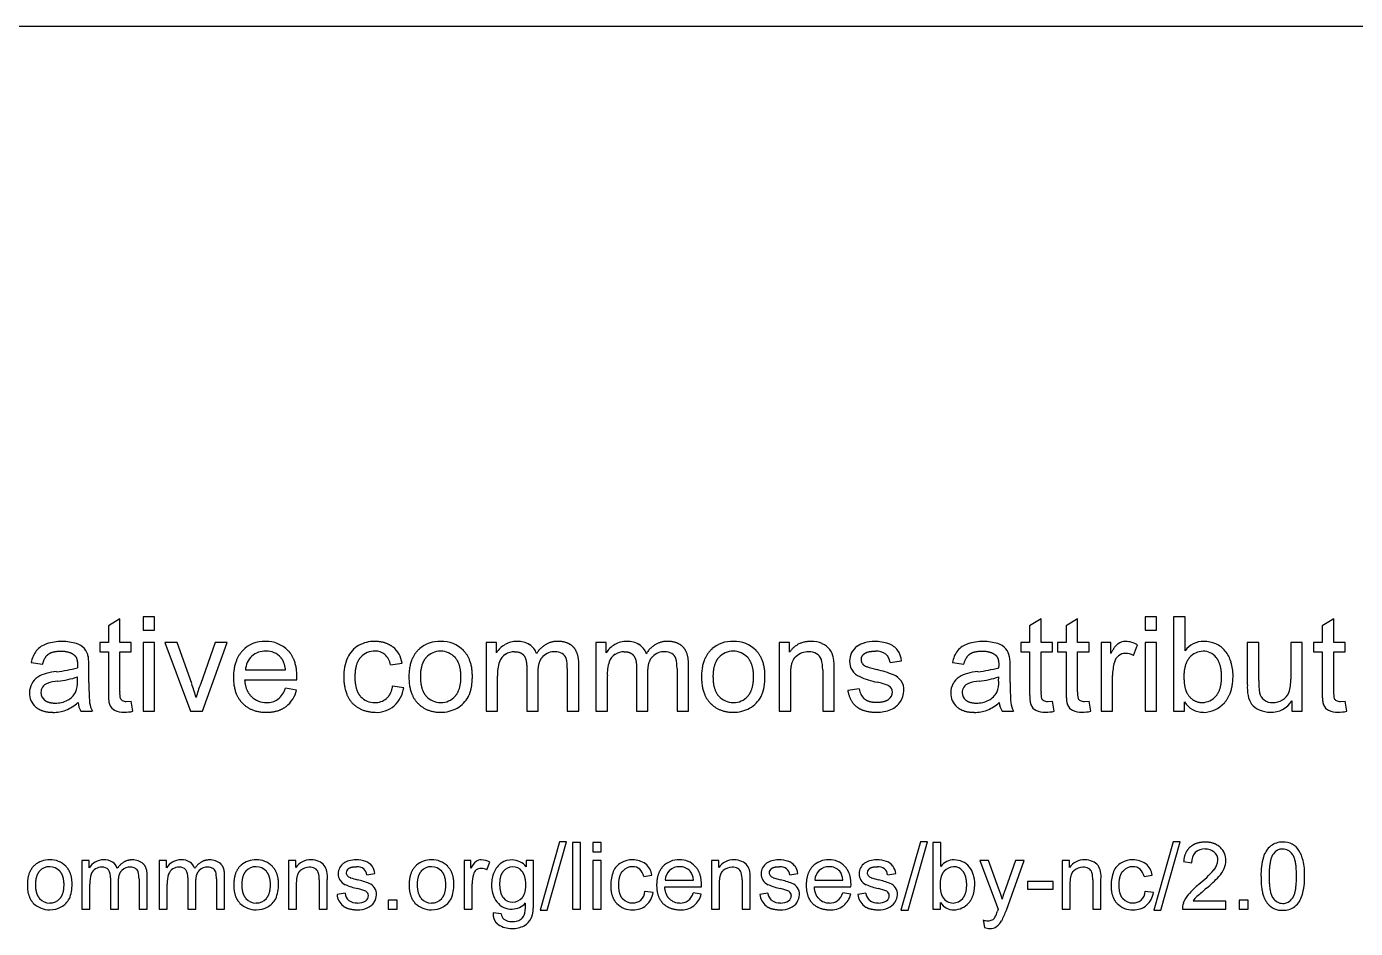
# Model space of a CAD drawing. Extents: x -405 to 419, y -611 to 453.
# Drawn here: x -38.1 to 124.2, y -487.5 to -377.4 of the extents above; entities that cross this region are included whole.
import ezdxf

# ---------------------------------------------------------------- set-up
doc = ezdxf.new("R2010")
doc.units = 0
doc.header["$MEASUREMENT"] = 0
doc.layers.add('DEFAULT', color=7, linetype='Continuous')

msp = doc.modelspace()

# ---------------------------------------------------------------- linework, layer by layer
at = {"layer": 'DEFAULT', "color": 7}
for p, q in [((336.89, -377.38), (-325.34, -377.38)), ((-22.47, -449.48), (-23.86, -449.48)), ((-23.86, -449.48), (-23.86, -451.09)), ((-22.47, -451.09), (-22.47, -449.48)), ((99.9, -449.48), (98.5, -449.48)), ((98.5, -449.48), (98.5, -451.09)), ((99.9, -451.09), (99.9, -449.48)), ((103.39, -449.48), (101.99, -449.48)), ((101.99, -449.48), (101.99, -461)), ((103.39, -453.63), (103.39, -449.48)), ((-26.73, -449.72), (-28.12, -450.56)), ((-28.12, -450.56), (-28.12, -452.62)), ((-26.73, -452.62), (-26.73, -449.72)), ((-23.86, -451.09), (-22.47, -451.09)), ((85.8, -449.72), (84.4, -450.56)), ((84.4, -450.56), (84.4, -452.62)), ((85.8, -452.62), (85.8, -449.72)), ((90.26, -449.72), (88.87, -450.56)), ((88.87, -450.56), (88.87, -452.62)), ((90.26, -452.62), (90.26, -449.72)), ((98.5, -451.09), (99.9, -451.09)), ((121.54, -449.72), (120.14, -450.56)), ((120.14, -450.56), (120.14, -452.62)), ((121.54, -452.62), (121.54, -449.72)), ((-28.12, -452.62), (-29.17, -452.62)), ((-29.17, -452.62), (-29.17, -453.74)), ((-25.33, -452.62), (-26.73, -452.62)), ((-25.33, -453.74), (-25.33, -452.62)), ((-22.47, -452.62), (-23.86, -452.62)), ((-23.86, -452.62), (-23.86, -461)), ((-22.47, -461), (-22.47, -452.62)), ((-19.73, -452.62), (-21.21, -452.62)), ((-21.21, -452.62), (-18.09, -461)), ((-17.94, -457.64), (-19.73, -452.62)), ((-15.09, -452.62), (-16.88, -457.74)), ((-16.61, -461), (-13.6, -452.62)), ((-13.6, -452.62), (-15.09, -452.62)), ((19.28, -452.62), (18.03, -452.62)), ((18.03, -452.62), (18.03, -461)), ((19.28, -453.87), (19.28, -452.62)), ((32.69, -452.62), (31.43, -452.62)), ((31.43, -452.62), (31.43, -461)), ((32.69, -453.87), (32.69, -452.62)), ((55.08, -452.62), (53.83, -452.62)), ((53.83, -452.62), (53.83, -461)), ((55.08, -453.81), (55.08, -452.62)), ((84.4, -452.62), (83.35, -452.62)), ((83.35, -452.62), (83.35, -453.74)), ((87.19, -452.62), (85.8, -452.62)), ((87.19, -453.74), (87.19, -452.62)), ((88.87, -452.62), (87.82, -452.62)), ((87.82, -452.62), (87.82, -453.74)), ((91.66, -452.62), (90.26, -452.62)), ((91.66, -453.74), (91.66, -452.62)), ((94.31, -452.62), (93.13, -452.62)), ((93.13, -452.62), (93.13, -461)), ((94.31, -453.94), (94.31, -452.62)), ((99.9, -452.62), (98.5, -452.62)), ((98.5, -452.62), (98.5, -461)), ((99.9, -461), (99.9, -452.62)), ((112.39, -452.62), (110.99, -452.62)), ((110.99, -452.62), (110.99, -457.78)), ((112.39, -457.26), (112.39, -452.62)), ((117.7, -452.62), (116.3, -452.62)), ((116.3, -452.62), (116.3, -457.1)), ((117.7, -461), (117.7, -452.62)), ((120.14, -452.62), (119.09, -452.62)), ((119.09, -452.62), (119.09, -453.74)), ((122.93, -452.62), (121.54, -452.62)), ((122.93, -453.74), (122.93, -452.62)), ((-29.17, -453.74), (-28.12, -453.74)), ((-28.12, -453.74), (-28.12, -458.57)), ((-26.73, -458.65), (-26.73, -453.74)), ((-26.73, -453.74), (-25.33, -453.74)), ((83.35, -453.74), (84.4, -453.74)), ((84.4, -453.74), (84.4, -458.57)), ((85.8, -458.65), (85.8, -453.74)), ((85.8, -453.74), (87.19, -453.74)), ((87.82, -453.74), (88.87, -453.74)), ((88.87, -453.74), (88.87, -458.57)), ((90.26, -458.65), (90.26, -453.74)), ((90.26, -453.74), (91.66, -453.74)), ((97.1, -454.2), (97.59, -452.9)), ((119.09, -453.74), (120.14, -453.74)), ((120.14, -453.74), (120.14, -458.57)), ((121.54, -458.65), (121.54, -453.74)), ((121.54, -453.74), (122.93, -453.74)), ((-37.55, -455.07), (-36.15, -455.28)), ((-31.89, -455.33), (-31.9, -455.7)), ((-30.5, -457.49), (-30.5, -455.63)), ((-11.37, -455.97), (-6.48, -455.97)), ((6.36, -455.35), (7.76, -455.14)), ((22.98, -455.61), (22.98, -461)), ((27.94, -455.78), (27.94, -461)), ((29.34, -461), (29.34, -455.28)), ((36.39, -455.61), (36.39, -461)), ((41.34, -455.78), (41.34, -461)), ((42.74, -461), (42.74, -455.28)), ((59.13, -455.96), (59.13, -461)), ((60.53, -461), (60.53, -455.88)), ((67.37, -455.07), (68.76, -454.86)), ((74.98, -455.07), (76.37, -455.28)), ((80.63, -455.33), (80.62, -455.7)), ((82.03, -457.49), (82.03, -455.63)), ((-31.9, -457.32), (-31.89, -456.81)), ((-11.44, -457.16), (-5.09, -457.16)), ((-5.09, -457.16), (-5.09, -456.79)), ((19.42, -461), (19.42, -456.7)), ((24.38, -461), (24.38, -456.18)), ((32.83, -461), (32.83, -456.7)), ((37.78, -461), (37.78, -456.18)), ((55.22, -461), (55.22, -456.47)), ((80.62, -457.32), (80.63, -456.81)), ((94.52, -461), (94.52, -456.65)), ((-5.13, -458.42), (-6.5, -458.21)), ((7.97, -458.14), (6.57, -457.93)), ((63.6, -458.28), (62.2, -458.49)), ((-25.94, -459.81), (-25.33, -459.77)), ((-25.12, -461.01), (-25.33, -459.77)), ((86.58, -459.81), (87.19, -459.77)), ((87.4, -461.01), (87.19, -459.77)), ((91.05, -459.81), (91.66, -459.77)), ((91.87, -461.01), (91.66, -459.77)), ((103.32, -461), (103.32, -459.88)), ((116.44, -459.76), (116.44, -461)), ((122.32, -459.81), (122.93, -459.77)), ((123.14, -461.01), (122.93, -459.77)), ((-31.47, -461), (-30.08, -461)), ((-23.86, -461), (-22.47, -461)), ((-18.09, -461), (-16.61, -461)), ((18.03, -461), (19.42, -461)), ((22.98, -461), (24.38, -461)), ((27.94, -461), (29.34, -461)), ((31.43, -461), (32.83, -461)), ((36.39, -461), (37.78, -461)), ((41.34, -461), (42.74, -461)), ((53.83, -461), (55.22, -461)), ((59.13, -461), (60.53, -461)), ((81.05, -461), (82.45, -461)), ((93.13, -461), (94.52, -461)), ((98.5, -461), (99.9, -461)), ((101.99, -461), (103.32, -461)), ((116.44, -461), (117.7, -461)), ((26.99, -476.95), (24.62, -485.32)), ((25.49, -485.32), (27.85, -476.95)), ((27.85, -476.95), (26.99, -476.95)), ((29.55, -477.05), (28.56, -477.05)), ((28.56, -477.05), (28.56, -485.17)), ((29.55, -485.17), (29.55, -477.05)), ((32.06, -477.05), (31.07, -477.05)), ((31.07, -477.05), (31.07, -478.18)), ((32.06, -478.18), (32.06, -477.05)), ((71.06, -476.95), (68.69, -485.32)), ((69.56, -485.32), (71.92, -476.95)), ((71.92, -476.95), (71.06, -476.95)), ((73.57, -477.05), (72.58, -477.05)), ((72.58, -477.05), (72.58, -485.17)), ((73.57, -479.97), (73.57, -477.05)), ((101.93, -476.95), (99.57, -485.32)), ((100.43, -485.32), (102.8, -476.95)), ((102.8, -476.95), (101.93, -476.95)), ((31.07, -478.18), (32.06, -478.18)), ((-30.47, -479.26), (-31.36, -479.26)), ((-31.36, -479.26), (-31.36, -485.17)), ((-30.47, -480.15), (-30.47, -479.26)), ((-21.02, -479.26), (-21.9, -479.26)), ((-21.9, -479.26), (-21.9, -485.17)), ((-21.02, -480.15), (-21.02, -479.26)), ((-5.22, -479.26), (-6.1, -479.26)), ((-6.1, -479.26), (-6.1, -485.17)), ((-5.22, -480.1), (-5.22, -479.26)), ((16.15, -479.26), (15.32, -479.26)), ((15.32, -479.26), (15.32, -485.17)), ((16.15, -480.19), (16.15, -479.26)), ((18.12, -480.38), (18.47, -479.46)), ((23.81, -479.26), (22.92, -479.26)), ((22.92, -479.26), (22.92, -480)), ((23.81, -484.35), (23.81, -479.26)), ((32.06, -479.26), (31.07, -479.26)), ((31.07, -479.26), (31.07, -485.17)), ((32.06, -485.17), (32.06, -479.26)), ((46.44, -479.26), (45.55, -479.26)), ((45.55, -479.26), (45.55, -485.17)), ((46.44, -480.1), (46.44, -479.26)), ((79.39, -479.26), (78.34, -479.26)), ((78.34, -479.26), (80.56, -485.19)), ((80.62, -482.62), (79.39, -479.26)), ((82.68, -479.26), (81.44, -482.72)), ((81.56, -485.3), (83.72, -479.26)), ((83.72, -479.26), (82.68, -479.26)), ((89.28, -479.26), (88.39, -479.26)), ((88.39, -479.26), (88.39, -485.17)), ((89.28, -480.1), (89.28, -479.26)), ((103.21, -479.36), (104.2, -479.51)), ((-27.86, -481.37), (-27.86, -485.17)), ((-26.88, -485.17), (-26.88, -481.78)), ((-24.36, -481.49), (-24.36, -485.17)), ((-23.38, -485.17), (-23.38, -481.14)), ((-18.41, -481.37), (-18.41, -485.17)), ((-17.42, -485.17), (-17.42, -481.78)), ((-14.91, -481.49), (-14.91, -485.17)), ((-13.92, -485.17), (-13.92, -481.14)), ((-5.12, -485.17), (-5.12, -481.98)), ((-2.36, -481.62), (-2.36, -485.17)), ((-1.38, -485.17), (-1.38, -481.56)), ((3.45, -480.99), (4.43, -480.84)), ((37.28, -481.18), (38.26, -481.04)), ((39.89, -481.63), (43.33, -481.63)), ((46.53, -485.17), (46.53, -481.98)), ((49.29, -481.62), (49.29, -485.17)), ((50.28, -485.17), (50.28, -481.56)), ((55.1, -480.99), (56.09, -480.84)), ((58.16, -481.63), (61.6, -481.63)), ((67.07, -480.99), (68.05, -480.84)), ((87.26, -481.82), (84.15, -481.82)), ((84.15, -481.82), (84.15, -482.76)), ((87.26, -482.76), (87.26, -481.82)), ((89.37, -485.17), (89.37, -481.98)), ((92.13, -481.62), (92.13, -485.17)), ((93.12, -485.17), (93.12, -481.56)), ((98.39, -481.18), (99.37, -481.04)), ((-30.37, -485.17), (-30.37, -482.14)), ((-20.92, -485.17), (-20.92, -482.14)), ((0.79, -483.25), (-0.19, -483.4)), ((16.3, -485.17), (16.3, -482.1)), ((38.41, -483.15), (37.43, -483.01)), ((39.84, -482.46), (44.31, -482.46)), ((44.29, -483.35), (43.32, -483.2)), ((44.31, -482.46), (44.32, -482.2)), ((52.44, -483.25), (51.46, -483.4)), ((58.11, -482.46), (62.58, -482.46)), ((62.56, -483.35), (61.59, -483.2)), ((62.58, -482.46), (62.59, -482.2)), ((64.41, -483.25), (63.42, -483.4)), ((84.15, -482.76), (87.26, -482.76)), ((99.52, -483.15), (98.53, -483.01)), ((-31.36, -485.17), (-30.37, -485.17)), ((-27.86, -485.17), (-26.88, -485.17)), ((-24.36, -485.17), (-23.38, -485.17)), ((-21.9, -485.17), (-20.92, -485.17)), ((-18.41, -485.17), (-17.42, -485.17)), ((-14.91, -485.17), (-13.92, -485.17)), ((-6.1, -485.17), (-5.12, -485.17)), ((-2.36, -485.17), (-1.38, -485.17)), ((7.14, -484.09), (6.06, -484.09)), ((6.06, -484.09), (6.06, -485.17)), ((6.06, -485.17), (7.14, -485.17)), ((7.14, -485.17), (7.14, -484.09)), ((15.32, -485.17), (16.3, -485.17)), ((28.56, -485.17), (29.55, -485.17)), ((31.07, -485.17), (32.06, -485.17)), ((45.55, -485.17), (46.53, -485.17)), ((49.29, -485.17), (50.28, -485.17)), ((72.58, -485.17), (73.52, -485.17)), ((73.52, -485.17), (73.52, -484.38)), ((80.56, -485.19), (80.47, -485.43)), ((88.39, -485.17), (89.37, -485.17)), ((92.13, -485.17), (93.12, -485.17)), ((103.06, -485.17), (108.38, -485.17)), ((108.38, -484.19), (104.38, -484.19)), ((108.38, -485.17), (108.38, -484.19)), ((111.09, -484.09), (110.01, -484.09)), ((110.01, -484.09), (110.01, -485.17)), ((110.01, -485.17), (111.09, -485.17)), ((111.09, -485.17), (111.09, -484.09)), ((19.87, -485.76), (18.88, -485.62)), ((24.62, -485.32), (25.49, -485.32)), ((68.69, -485.32), (69.56, -485.32)), ((78.74, -486.51), (78.89, -487.42)), ((99.57, -485.32), (100.43, -485.32))]:
    msp.add_line(p, q, dxfattribs=at)
for centre, radius, start, end in [((-34.82, -455.39), 2.74, 107.8039, 139.9189), ((-33.77, -458.67), 6.18, 89.8285, 107.8039), ((-33.88, -459.57), 7.08, 74.604, 88.9459), ((-32.74, -454.98), 2.36, 42.813, 71.707), ((-9.06, -456.18), 3.7, 87.7521, 136.5714), ((-8.79, -456.11), 3.62, 43.4742, 91.9756), ((4.4, -456.53), 4.05, 89.527, 118.8633), ((12.34, -456.26), 3.78, 88.0574, 130.9181), ((12.6, -456.19), 3.71, 44.2284, 92.022), ((21.75, -455.33), 2.84, 88.8154, 120.0589), ((21.92, -455.18), 2.69, 58.5838, 92.3959), ((35.15, -455.33), 2.84, 88.8154, 120.0589), ((35.33, -455.18), 2.69, 58.5838, 92.3959), ((48.08, -456.26), 3.78, 88.0574, 130.9181), ((48.34, -456.19), 3.71, 44.2284, 92.022), ((57.71, -456.09), 3.61, 67.6783, 90), ((58.15, -454.96), 2.39, 38.6312, 67.033), ((64.9, -455.24), 2.66, 103.9971, 125.3316), ((65.55, -457.55), 5.06, 90.8985, 104.8289), ((65.43, -458.01), 5.53, 71.4541, 89.5859), ((66.32, -455.15), 2.53, 39.208, 69.9173), ((77.7, -455.39), 2.74, 107.8039, 139.9189), ((78.75, -458.67), 6.18, 89.8285, 107.8039), ((78.64, -459.57), 7.08, 74.604, 88.9459), ((79.78, -454.98), 2.36, 42.813, 71.707), ((96.13, -454.11), 1.63, 90.1485, 124.3452), ((96.11, -455.31), 2.82, 58.4405, 89.68), ((105.65, -455.29), 2.81, 89.1825, 143.752), ((105.63, -456.4), 3.92, 67.111, 89.1825), ((105.89, -455.65), 3.13, 39.5555, 66.0235), ((-34.16, -455.68), 3.44, 143.3297, 169.7508), ((-32.77, -454.77), 2.24, 10.8946, 38.3814), ((-38.34, -455.42), 7.85, 358.4155, 7.869), ((-8.99, -456.05), 2.38, 132.5531, 178.0881), ((-8.98, -456.06), 2.39, 87.5152, 132.5531), ((-8.8, -456.03), 2.36, 41.7904, 91.911), ((3.93, -455.69), 3.08, 118.7255, 157.1926), ((4.38, -455.9), 2.23, 88.0901, 138.5531), ((4.56, -455.3), 1.63, 47.6849, 93.9971), ((4.14, -455.76), 2.26, 10.5848, 47.6849), ((4.76, -455.53), 3.02, 7.5196, 51.3093), ((12.45, -456.04), 2.37, 89.5466, 137.8781), ((12.41, -456.18), 2.51, 43.3854, 88.6831), ((21.83, -455.47), 3.01, 120.0589, 147.9608), ((21.33, -455.57), 1.78, 121.8015, 160.2972), ((21.5, -455.87), 2.12, 90, 121.4662), ((22.34, -454.5), 1.9, 15.9349, 58.5838), ((26.38, -455.75), 2.01, 88.289, 134.7428), ((26.47, -455.38), 1.63, 59.4799, 90.9253), ((26.7, -454.98), 1.18, 20.7767, 59.4799), ((35.24, -455.47), 3.01, 120.0589, 147.9608), ((34.73, -455.57), 1.78, 121.8015, 160.2972), ((34.9, -455.87), 2.12, 90, 121.4662), ((35.74, -454.5), 1.9, 15.9349, 58.5838), ((39.78, -455.75), 2.01, 88.289, 134.7428), ((39.87, -455.38), 1.63, 59.4799, 90.9253), ((40.1, -454.98), 1.18, 20.7767, 59.4799), ((48.19, -456.04), 2.37, 89.5466, 137.8781), ((48.15, -456.18), 2.51, 43.3854, 88.6831), ((57.47, -456.27), 2.53, 91.3493, 129.2112), ((57.45, -455.61), 1.87, 59.8033, 91.0567), ((57.71, -455.16), 1.35, 21.1259, 59.8033), ((58.2, -454.83), 2.27, 8.2267, 37.0598), ((64.7, -454.9), 2.29, 152.7606, 179.4816), ((64.69, -454.94), 2.3, 125.4662, 151.7917), ((64.72, -454.74), 0.909, 123.3875, 178.3514), ((65.7, -455.57), 1.9, 53.5106, 93.632), ((65.81, -455.23), 1.56, 5.8143, 49.2704), ((65.72, -455.24), 3.07, 7.1582, 33.4616), ((78.36, -455.68), 3.44, 143.3297, 169.7508), ((79.75, -454.77), 2.24, 10.8946, 38.3814), ((74.18, -455.42), 7.85, 358.4155, 7.869), ((96.2, -455.41), 1.5, 128.197, 164.236), ((96.07, -455.24), 1.29, 89.3984, 128.3448), ((96.06, -456.2), 2.25, 62.5871, 89.3984), ((105.69, -455.99), 2.32, 92.6085, 138.8057), ((105.59, -455.73), 2.06, 38.9329, 90.1993), ((105.33, -456.06), 3.82, 16.0448, 38.9655), ((-35.98, -441.13), 15.13, 275.8486, 285.6635), ((7.02, -456.84), 6.39, 158.4314, 180), ((23.57, -456.37), 4.16, 160.3529, 184.5901), ((22.55, -455.78), 5.39, 360, 13.0193), ((36.98, -456.37), 4.16, 160.3529, 184.5901), ((35.95, -455.78), 5.39, 0, 13.0193), ((53.99, -455.96), 5.14, 360, 14.4655), ((55.27, -455.49), 5.27, 355.7385, 10.722), ((64.41, -454.92), 2, 178.8506, 212.5732), ((64.38, -455), 1.93, 211.0738, 247.7068), ((64.52, -454.74), 0.711, 178.3514, 220.3792), ((64.87, -454.48), 1.15, 219.0843, 251.8191), ((68.16, -445.13), 11.05, 250.7073, 257.3212), ((61.01, -474.35), 19.03, 69.1254, 75.6258), ((76.54, -441.13), 15.13, 275.8486, 285.6635), ((100.59, -456.67), 6.06, 164.0511, 179.8056), ((103.46, -456.7), 5.79, 0.0834, 16.9962), ((-35.13, -458.84), 2.63, 153.1882, 178.4089), ((-35.41, -458.81), 2.37, 124.2557, 150.9623), ((-34.88, -459.61), 3.32, 104.3996, 123.8809), ((-35.14, -458.77), 1.24, 110.6622, 145.1698), ((-33.96, -462.98), 6.82, 94.0566, 104.8841), ((-34.04, -461.6), 4.27, 93.4116, 111.0674), ((-35.36, -446.67), 10.72, 275.7367, 288.9073), ((-35.09, -457.49), 3.2, 337.605, 3.0771), ((5.9, -457.49), 36.4, 180, 183.9056), ((-40.74, -465.76), 24.2, 15.4014, 19.593), ((67.8, -447.4), 10.26, 246.1378, 258.6695), ((64.51, -463.8), 6.47, 65.2729, 78.6695), ((67.09, -458.39), 1.95, 33.587, 68.7705), ((67.17, -458.38), 1.88, 356.0538, 34.8686), ((77.39, -458.84), 2.63, 153.1882, 178.4089), ((77.12, -458.81), 2.37, 124.2557, 150.9623), ((77.64, -459.61), 3.32, 104.3996, 123.8809), ((77.38, -458.77), 1.24, 110.6622, 145.1698), ((78.56, -462.98), 6.82, 94.0566, 104.8841), ((78.48, -461.6), 4.27, 93.4116, 111.0674), ((77.16, -446.67), 10.72, 275.7367, 288.9073), ((77.43, -457.49), 3.2, 337.605, 3.0771), ((118.42, -457.49), 36.4, 180, 183.9056), ((125.43, -457.26), 13.04, 180, 186.5909), ((111.8, -457.3), 4.5, 341.4232, 2.5416), ((-35.52, -458.81), 2.24, 179.0111, 228.057), ((-35.14, -458.74), 1.22, 146.3777, 179.2704), ((-35.12, -458.7), 1.24, 181.0522, 230.2013), ((-34.1, -457.7), 2.21, 296.7023, 332.7151), ((-24.19, -458.81), 2.55, 176.4529, 194.2167), ((6.52, -466.29), 24.92, 159.9195, 163.7762), ((-8.87, -457.44), 2.51, 225.4952, 271.4759), ((-9.13, -457.38), 2.76, 308.5572, 342.5036), ((-8.63, -457.59), 3.6, 307.9186, 346.6329), ((4.36, -457.74), 2.22, 221.4361, 271.6211), ((4.49, -457.7), 3.5, 311.0177, 352.7991), ((12.52, -457.43), 2.52, 223.5351, 268.834), ((12.48, -457.59), 2.37, 269.8908, 318.1555), ((12.81, -457.62), 3.44, 298.7762, 332.4216), ((48.26, -457.43), 2.52, 223.5351, 268.834), ((48.22, -457.59), 2.37, 269.8908, 318.1555), ((48.55, -457.62), 3.44, 298.7762, 332.4216), ((65.46, -458.1), 1.87, 185.5675, 229.7133), ((66.5, -458.64), 1.15, 306.3048, 359.0855), ((66.83, -458.65), 0.818, 359.0855, 61.8604), ((66.37, -458.42), 2.67, 327.8718, 357.9526), ((77.01, -458.81), 2.24, 179.0111, 228.057), ((77.38, -458.74), 1.22, 146.3777, 179.2704), ((77.4, -458.7), 1.24, 181.0522, 230.2013), ((78.42, -457.7), 2.21, 296.7023, 332.7151), ((88.34, -458.81), 2.55, 176.4529, 194.2167), ((92.8, -458.81), 2.55, 176.4529, 194.2167), ((105.41, -457.63), 2.32, 272.6085, 318.8057), ((116.76, -458.07), 5.77, 177.1306, 190.2583), ((113.72, -458.62), 2.68, 190.2583, 214.6461), ((113.92, -458.45), 1.48, 191.9492, 233.2508), ((114.28, -457.95), 1.95, 300.9401, 336.2568), ((124.08, -458.81), 2.55, 176.4529, 194.2167), ((-34.75, -457.26), 3.89, 267.895, 291.5015), ((-34.58, -456.74), 3.28, 269.4019, 296.7023), ((-35.19, -456.14), 5.08, 291.5015, 311.4367), ((-29.19, -459.66), 2.65, 186.3945, 210.4754), ((-27, -459.43), 3.45, 188.9477, 206.992), ((-26.81, -459.8), 1.22, 201.6066, 243.489), ((-26.22, -458.36), 2.78, 245.7392, 270.8384), ((-26.11, -459.21), 0.589, 202.6693, 238.8668), ((-25.99, -458.91), 0.903, 242.1482, 273.3385), ((-8.73, -457.65), 2.31, 268.356, 304.9972), ((4.49, -457.85), 2.1, 268.1112, 310.2502), ((4.65, -457.88), 3.27, 266.8089, 311.0177), ((12.48, -456.96), 4.18, 269.96, 298.5097), ((48.21, -456.96), 4.18, 269.96, 298.5097), ((65.76, -456.7), 4.44, 269.5876, 292.5754), ((66.44, -458.35), 2.65, 292.6572, 325.9477), ((77.78, -457.26), 3.89, 267.895, 291.5015), ((77.94, -456.74), 3.28, 269.4019, 296.7023), ((77.34, -456.14), 5.08, 291.5015, 311.4367), ((83.33, -459.66), 2.65, 186.3945, 210.4754), ((85.52, -459.43), 3.45, 188.9477, 206.992), ((85.71, -459.8), 1.22, 201.6066, 243.489), ((86.3, -458.36), 2.78, 245.7392, 270.8384), ((86.41, -459.21), 0.589, 202.6693, 238.8668), ((86.53, -458.91), 0.903, 242.1482, 273.3385), ((90.18, -459.8), 1.22, 201.6066, 243.489), ((90.77, -458.36), 2.78, 245.7392, 270.8384), ((90.88, -459.21), 0.589, 202.6693, 238.8668), ((91, -458.91), 0.903, 242.1482, 273.3385), ((105.65, -458.34), 2.8, 213.3965, 269.6622), ((105.55, -457.57), 3.58, 271.4317, 317.5688), ((113.5, -458.5), 2.58, 219.7806, 246.172), ((113.92, -457.23), 3.91, 248.0516, 268.5726), ((114.01, -458.34), 1.62, 233.2508, 273.3021), ((113.89, -458.11), 3.03, 268.5726, 327.0663), ((114.01, -457.31), 2.65, 271.9634, 298.8455), ((121.45, -459.8), 1.22, 201.6066, 243.489), ((122.04, -458.36), 2.78, 245.7392, 270.8384), ((122.15, -459.21), 0.589, 202.6693, 238.8668), ((122.27, -458.91), 0.903, 242.1482, 273.3385), ((-26.25, -456.03), 5.11, 270.8384, 282.8007), ((86.27, -456.03), 5.11, 270.8384, 282.8007), ((90.74, -456.03), 5.11, 270.8384, 282.8007), ((122.01, -456.03), 5.11, 270.8384, 282.8007), ((115.24, -479.3), 2.3, 87.8418, 127.1736), ((115.37, -479.48), 2.49, 63.3342, 91.1114), ((105.87, -479.43), 1.68, 137.0294, 182.8635), ((105.75, -479.43), 1.6, 87.285, 133.8883), ((105.9, -479.45), 1.61, 48.6834, 92.4752), ((106.23, -479.15), 1.17, 356.6543, 51.1664), ((106.19, -479.24), 2.19, 359.5344, 46.4416), ((115.65, -479.61), 2.8, 130.108, 163.7861), ((115.29, -479.2), 1.36, 88.9014, 145.0279), ((115.28, -479.33), 1.49, 33.9507, 88.8386), ((115.59, -479.04), 1.99, 30.7387, 63.3342), ((113.85, -480.14), 4.05, 12.8652, 31.4756), ((-35.37, -481.83), 2.66, 88.0574, 130.9181), ((-35.29, -481.67), 1.67, 89.5466, 137.8781), ((-35.18, -481.78), 2.62, 44.2284, 92.022), ((-35.32, -481.77), 1.77, 43.3854, 88.6831), ((-28.67, -481.27), 2.12, 120.0589, 147.9608), ((-29.03, -481.34), 1.26, 121.8015, 160.2972), ((-28.73, -481.17), 2.01, 88.8154, 120.0589), ((-28.91, -481.52), 1.47, 89.6647, 121.8015), ((-28.82, -480.98), 0.932, 39.8741, 95.3048), ((-28.61, -481.06), 1.9, 58.5838, 92.3959), ((-29.51, -481.26), 1.66, 355.9456, 31.8232), ((-28.32, -480.58), 1.34, 15.9349, 58.5838), ((-25.46, -481.47), 1.42, 88.289, 134.7428), ((-25.4, -481.2), 1.15, 59.4799, 90.9253), ((-25.09, -480.97), 1.8, 46.8509, 93.7443), ((-25.24, -480.93), 0.831, 20.7767, 59.4799), ((-19.22, -481.27), 2.12, 120.0589, 147.9608), ((-19.57, -481.34), 1.26, 121.8015, 160.2972), ((-19.28, -481.17), 2.01, 88.8154, 120.0589), ((-19.46, -481.52), 1.47, 89.6647, 121.8015), ((-19.37, -480.98), 0.932, 39.8741, 95.3048), ((-19.15, -481.06), 1.9, 58.5838, 92.3959), ((-20.06, -481.26), 1.66, 355.9456, 31.8232), ((-18.86, -480.58), 1.34, 15.9349, 58.5838), ((-16.01, -481.47), 1.42, 88.289, 134.7428), ((-15.95, -481.2), 1.15, 59.4799, 90.9253), ((-15.63, -480.97), 1.8, 46.8509, 93.7443), ((-15.78, -480.93), 0.831, 20.7767, 59.4799), ((-10.15, -481.83), 2.66, 88.0574, 130.9181), ((-10.08, -481.67), 1.67, 89.5466, 137.8781), ((-9.97, -481.78), 2.62, 44.2284, 92.022), ((-10.1, -481.77), 1.77, 43.3854, 88.6831), ((-3.46, -481.27), 2.11, 87.2845, 146.2068), ((-3.53, -481.84), 1.79, 91.3493, 129.2112), ((-3.55, -481.37), 1.32, 59.8033, 91.0567), ((-3.34, -481.57), 2.41, 67.033, 90.6453), ((-3.36, -481.05), 0.95, 21.1259, 59.8033), ((-3.06, -480.91), 1.69, 38.6312, 67.033), ((-3.02, -480.82), 1.6, 8.2267, 37.0598), ((1.57, -480.87), 1.62, 152.7606, 179.4816), ((1.56, -480.9), 1.62, 125.4662, 151.7917), ((1.71, -481.11), 1.88, 103.9971, 125.3316), ((1.58, -480.76), 0.641, 123.3875, 178.3514), ((2.17, -482.74), 3.57, 90.8985, 104.8289), ((2.08, -483.06), 3.9, 71.4541, 89.5859), ((2.27, -481.34), 1.34, 53.5106, 93.632), ((2.35, -481.1), 1.1, 5.8143, 49.2704), ((2.71, -481.04), 1.78, 39.208, 69.9173), ((2.29, -481.11), 2.17, 7.1582, 33.4616), ((11.27, -481.83), 2.66, 88.0574, 130.9181), ((11.34, -481.67), 1.67, 89.5466, 137.8781), ((11.45, -481.78), 2.62, 44.2284, 92.022), ((11.31, -481.77), 1.77, 43.3854, 88.6831), ((18.36, -481.23), 2.44, 130.0046, 154.7373), ((17.48, -481.23), 1.06, 128.197, 164.236), ((17.43, -480.28), 1.12, 89.68, 124.8136), ((17.39, -481.11), 0.91, 89.3984, 128.3448), ((17.39, -481.79), 1.59, 62.5871, 89.3984), ((17.42, -481.16), 1.99, 58.4405, 89.68), ((21.35, -481.63), 2.55, 125.4148, 157.344), ((21.12, -481.37), 2.2, 87.4292, 124.5866), ((21.3, -481.55), 1.54, 91.8763, 139.3007), ((21.16, -481.43), 2.26, 39.0216, 88.6787), ((21.25, -481.49), 1.49, 39.3703, 89.7703), ((35.56, -481.43), 2.18, 118.7255, 157.1926), ((35.89, -482.02), 2.86, 89.527, 118.8633), ((35.88, -481.57), 1.57, 88.0901, 138.5531), ((35.9, -481.99), 2.83, 55.8504, 89.5507), ((36.01, -481.15), 1.15, 47.6849, 93.9971), ((35.71, -481.48), 1.59, 10.5848, 47.6849), ((36.28, -481.24), 1.99, 5.8756, 52.9533), ((41.52, -481.77), 2.61, 87.7521, 136.5714), ((41.57, -481.69), 1.68, 87.5152, 132.5531), ((41.71, -481.72), 2.56, 43.4742, 91.9756), ((41.7, -481.66), 1.66, 41.7904, 91.911), ((48.19, -481.27), 2.11, 87.2845, 146.2068), ((48.12, -481.84), 1.79, 91.3493, 129.2112), ((48.1, -481.37), 1.32, 59.8033, 91.0567), ((48.32, -481.57), 2.41, 67.033, 90.6453), ((48.29, -481.05), 0.95, 21.1259, 59.8033), ((48.6, -480.91), 1.69, 38.6312, 67.033), ((48.64, -480.82), 1.6, 8.2267, 37.0598), ((53.22, -480.87), 1.62, 152.7606, 179.4816), ((53.22, -480.9), 1.62, 125.4662, 151.7917), ((53.36, -481.11), 1.88, 103.9971, 125.3316), ((53.23, -480.76), 0.641, 123.3875, 178.3514), ((53.82, -482.74), 3.57, 90.8985, 104.8289), ((53.74, -483.06), 3.9, 71.4541, 89.5859), ((53.93, -481.34), 1.34, 53.5106, 93.632), ((54.01, -481.1), 1.1, 5.8143, 49.2704), ((54.36, -481.04), 1.78, 39.208, 69.9173), ((53.94, -481.11), 2.17, 7.1582, 33.4616), ((59.79, -481.77), 2.61, 87.7521, 136.5714), ((59.84, -481.69), 1.68, 87.5152, 132.5531), ((59.98, -481.72), 2.56, 43.4742, 91.9756), ((59.97, -481.66), 1.66, 41.7904, 91.911), ((65.19, -480.87), 1.62, 152.7606, 179.4816), ((65.18, -480.9), 1.62, 125.4662, 151.7917), ((65.33, -481.11), 1.88, 103.9971, 125.3316), ((65.2, -480.76), 0.641, 123.3875, 178.3514), ((65.79, -482.74), 3.57, 90.8985, 104.8289), ((65.7, -483.06), 3.9, 71.4541, 89.5859), ((65.89, -481.34), 1.34, 53.5106, 93.632), ((65.97, -481.1), 1.1, 5.8143, 49.2704), ((66.33, -481.04), 1.78, 39.208, 69.9173), ((65.9, -481.11), 2.17, 7.1582, 33.4616), ((75.16, -481.14), 1.98, 89.1825, 143.752), ((75.19, -481.64), 1.64, 92.6085, 138.8057), ((75.12, -481.45), 1.45, 38.9329, 90.1993), ((75.15, -481.93), 2.76, 67.111, 89.1825), ((75.33, -481.4), 2.2, 39.5555, 66.0235), ((74.94, -481.69), 2.69, 16.0448, 38.9655), ((91.03, -481.27), 2.11, 87.2845, 146.2068), ((90.96, -481.84), 1.79, 91.3493, 129.2112), ((90.94, -481.37), 1.32, 59.8033, 91.0567), ((91.15, -481.57), 2.41, 67.033, 90.6453), ((91.13, -481.05), 0.95, 21.1259, 59.8033), ((91.44, -480.91), 1.69, 38.6312, 67.033), ((91.48, -480.82), 1.6, 8.2267, 37.0598), ((96.67, -481.43), 2.18, 118.7255, 157.1926), ((97, -482.02), 2.86, 89.527, 118.8633), ((96.99, -481.57), 1.57, 88.0901, 138.5531), ((97, -481.99), 2.83, 55.8504, 89.5507), ((97.12, -481.15), 1.15, 47.6849, 93.9971), ((96.82, -481.48), 1.59, 10.5848, 47.6849), ((97.39, -481.24), 1.99, 5.8756, 52.9533), ((96.47, -471.4), 13.77, 308.732, 319.1793), ((105.36, -479.06), 2.04, 318.626, 355.5147), ((105.14, -478.9), 3.31, 315.9412, 336.6684), ((105.7, -479.2), 2.68, 337.7214, 358.7751), ((120.23, -480.94), 7.57, 163.7861, 181.7042), ((111.03, -480.85), 6.96, 357.4497, 13.4342), ((-27.44, -481.9), 2.94, 160.3529, 184.5901), ((-28.17, -481.49), 3.8, 360, 13.0193), ((-17.99, -481.9), 2.94, 160.3529, 184.5901), ((-18.71, -481.49), 3.8, 360, 13.0193), ((-5.99, -481.62), 3.63, 0, 14.4655), ((-5.08, -481.28), 3.72, 355.7385, 10.722), ((1.36, -480.88), 1.41, 178.8506, 212.5732), ((1.34, -480.94), 1.36, 211.0738, 247.7068), ((1.44, -480.75), 0.501, 178.3514, 220.3792), ((1.69, -480.57), 0.809, 219.0843, 251.8191), ((4.01, -473.98), 7.8, 250.7073, 257.3212), ((-1.03, -494.59), 13.42, 69.1254, 75.6258), ((20.58, -482.12), 4.28, 164.0511, 179.8056), ((23.46, -482.33), 4.78, 159.4518, 178.4917), ((37.74, -482.24), 4.5, 158.4314, 180), ((41.57, -481.68), 1.68, 132.5531, 178.0881), ((41.52, -481.69), 1.82, 1.9824, 38.5511), ((45.66, -481.62), 3.63, 0, 14.4655), ((46.57, -481.28), 3.72, 355.7385, 10.722), ((53.01, -480.88), 1.41, 178.8506, 212.5732), ((52.99, -480.94), 1.36, 211.0738, 247.7068), ((53.09, -480.75), 0.501, 178.3514, 220.3792), ((53.34, -480.57), 0.809, 219.0843, 251.8191), ((55.66, -473.98), 7.8, 250.7073, 257.3212), ((50.62, -494.59), 13.42, 69.1254, 75.6258), ((59.84, -481.68), 1.68, 132.5531, 178.0881), ((59.78, -481.69), 1.82, 1.9824, 38.5511), ((64.98, -480.88), 1.41, 178.8506, 212.5732), ((64.96, -480.94), 1.36, 211.0738, 247.7068), ((65.06, -480.75), 0.501, 178.3514, 220.3792), ((65.3, -480.57), 0.809, 219.0843, 251.8191), ((67.63, -473.98), 7.8, 250.7073, 257.3212), ((62.58, -494.59), 13.42, 69.1254, 75.6258), ((73.62, -482.14), 4.09, 0.0834, 16.9962), ((88.5, -481.62), 3.63, 0, 14.4655), ((89.41, -481.28), 3.72, 355.7385, 10.722), ((98.85, -482.24), 4.5, 158.4314, 180), ((96, -470.5), 15.72, 309.5055, 317.0939), ((110.39, -481.38), 7.6, 343.9025, 1.6657), ((-37.37, -482.14), 4.83, 338.4383, 0), ((-12.16, -482.14), 4.83, 338.4383, 0), ((1.83, -483.21), 2.03, 185.3524, 231.5081), ((2.1, -483.12), 1.32, 185.5675, 229.7133), ((3.75, -475.58), 7.23, 246.1378, 258.6695), ((1.43, -487.15), 4.56, 65.2729, 78.6695), ((2.88, -483.53), 0.763, 304.5561, 0.8343), ((3.07, -483.51), 0.577, 359.0855, 61.8604), ((3.25, -483.33), 1.38, 33.587, 68.7705), ((2.75, -483.35), 1.88, 327.8718, 357.9526), ((3.31, -483.33), 1.33, 356.0538, 34.8686), ((9.26, -482.14), 4.83, 338.4383, 0), ((21.98, -482.32), 3.3, 177.9731, 216.924), ((35.73, -482.86), 1.7, 314.0409, 355.1754), ((35.96, -482.84), 2.47, 311.0177, 352.7991), ((41.47, -482.62), 1.95, 308.5572, 342.5036), ((41.82, -482.76), 2.54, 307.9186, 346.6329), ((53.48, -483.21), 2.03, 185.3524, 231.5081), ((53.75, -483.12), 1.32, 185.5675, 229.7133), ((55.4, -475.58), 7.23, 246.1378, 258.6695), ((53.09, -487.15), 4.56, 65.2729, 78.6695), ((54.54, -483.53), 0.763, 304.5561, 0.8343), ((54.72, -483.51), 0.577, 359.0855, 61.8604), ((54.9, -483.33), 1.38, 33.587, 68.7705), ((54.4, -483.35), 1.88, 327.8718, 357.9526), ((54.96, -483.33), 1.33, 356.0538, 34.8686), ((59.73, -482.62), 1.95, 308.5572, 342.5036), ((60.09, -482.76), 2.54, 307.9186, 346.6329), ((65.45, -483.21), 2.03, 185.3524, 231.5081), ((65.72, -483.12), 1.32, 185.5675, 229.7133), ((67.37, -475.58), 7.23, 246.1378, 258.6695), ((65.05, -487.15), 4.56, 65.2729, 78.6695), ((66.5, -483.53), 0.763, 304.5561, 0.8343), ((66.69, -483.51), 0.577, 359.0855, 61.8604), ((66.87, -483.33), 1.38, 33.587, 68.7705), ((66.37, -483.35), 1.88, 327.8718, 357.9526), ((66.93, -483.33), 1.33, 356.0538, 34.8686), ((65.05, -488.32), 16.58, 15.2168, 20.0916), ((96.46, -488.15), 15.97, 160.1267, 164.8323), ((96.84, -482.86), 1.7, 314.0409, 355.1754), ((97.07, -482.84), 2.47, 311.0177, 352.7991), ((106.6, -485.73), 3.65, 139.7986, 159.7287), ((110.42, -488.95), 8.64, 128.098, 139.8807), ((106.8, -485.78), 2.9, 132.7042, 146.7095), ((126.51, -507.26), 32.04, 129.7766, 132.5443), ((115, -482.71), 2.8, 310.2548, 343.9025), ((-35.25, -482.32), 2.95, 227.1598, 269.5177), ((-35.24, -482.66), 1.78, 223.5351, 268.834), ((-35.27, -482.76), 1.67, 269.8908, 318.1555), ((-35.27, -482.32), 2.95, 269.96, 298.5097), ((-35.01, -482.81), 2.39, 298.5097, 332.688), ((-10.04, -482.32), 2.95, 227.1598, 269.5177), ((-10.03, -482.66), 1.78, 223.5351, 268.834), ((-10.06, -482.76), 1.67, 269.8908, 318.1555), ((-10.06, -482.32), 2.95, 269.96, 298.5097), ((-9.8, -482.81), 2.39, 298.5097, 332.688), ((2.2, -482.8), 1.63, 234.2706, 273.4854), ((2.31, -482.14), 3.13, 269.5876, 292.5754), ((2.43, -482.87), 1.57, 265.556, 304.5561), ((2.79, -483.31), 1.87, 292.6572, 325.9477), ((11.38, -482.32), 2.95, 227.1598, 269.5177), ((11.39, -482.66), 1.78, 223.5351, 268.834), ((11.36, -482.76), 1.67, 269.8908, 318.1555), ((11.36, -482.32), 2.95, 269.96, 298.5097), ((11.62, -482.81), 2.39, 298.5097, 332.688), ((21.1, -482.98), 2.2, 216.924, 272.7924), ((21.29, -482.79), 1.55, 221.1902, 269.191), ((21.24, -483.11), 2.06, 269.0513, 320.1036), ((21.25, -482.79), 1.54, 270.677, 318.7043), ((16.72, -484.71), 6.11, 350.8971, 2.5821), ((35.83, -482.7), 2.57, 223.9425, 272.4392), ((35.86, -482.87), 1.56, 221.4361, 271.6211), ((35.96, -482.95), 1.48, 268.1112, 310.2502), ((36.07, -482.97), 2.3, 266.8089, 311.0177), ((41.65, -482.66), 1.77, 225.4952, 271.4759), ((41.89, -482.85), 2.43, 265.1414, 307.9186), ((41.75, -482.81), 1.63, 268.356, 304.9972), ((53.86, -482.8), 1.63, 234.2706, 273.4854), ((53.97, -482.14), 3.13, 269.5876, 292.5754), ((54.08, -482.87), 1.57, 265.556, 304.5561), ((54.45, -483.31), 1.87, 292.6572, 325.9477), ((59.92, -482.66), 1.77, 225.4952, 271.4759), ((60.15, -482.85), 2.43, 265.1414, 307.9186), ((60.01, -482.81), 1.63, 268.356, 304.9972), ((65.82, -482.8), 1.63, 234.2706, 273.4854), ((65.93, -482.14), 3.13, 269.5876, 292.5754), ((66.04, -482.87), 1.57, 265.556, 304.5561), ((66.41, -483.31), 1.87, 292.6572, 325.9477), ((75.17, -483.3), 1.98, 213.3965, 269.6622), ((75.07, -482.94), 1.5, 209.6156, 270.1993), ((75, -482.8), 1.64, 272.6085, 318.8057), ((75.09, -482.75), 2.52, 271.4317, 317.5688), ((96.94, -482.7), 2.57, 223.9425, 272.4392), ((96.97, -482.87), 1.56, 221.4361, 271.6211), ((97.06, -482.95), 1.48, 268.1112, 310.2502), ((97.18, -482.97), 2.3, 266.8089, 311.0177), ((104.91, -485.11), 1.84, 159.7287, 181.9978), ((115.22, -483.06), 2.27, 219.5766, 272.6663), ((115.31, -483.09), 1.39, 212.2601, 270.5267), ((115.31, -483.05), 1.44, 270.5267, 326.8859), ((115.41, -483.02), 2.3, 267.8, 307.2767), ((20.8, -485.7), 0.936, 183.6603, 230.0053), ((21.11, -485.09), 1.61, 235.6273, 273.1832), ((21.31, -484.93), 1.77, 266.4802, 302.2029), ((21.47, -485.37), 1.32, 306.3285, 346.3724), ((21.73, -485.43), 2.01, 297.6681, 334.2866), ((79.36, -484.38), 2.23, 253.7312, 268.6254), ((79.34, -485.41), 1.19, 268.6254, 294.9973), ((79.4, -485.7), 0.908, 299.2462, 328.0638), ((75.75, -483.94), 4.96, 333.1128, 342.4306), ((79.26, -485.71), 1.94, 304.8084, 332.8153), ((71.58, -481.73), 10.6, 332.6087, 340.3203), ((21.05, -484.8), 2.74, 235.4882, 272.7111), ((21.31, -484.66), 2.88, 267.481, 297.931), ((79.6, -485.33), 2.21, 251.1329, 268.4591), ((79.58, -486.03), 1.51, 268.4591, 301.7556)]:
    msp.add_arc(centre, radius, start, end, dxfattribs=at)
for points in [[(6.65, -453.18), (5.79, -452.5), (4.43, -452.48)], [(26.75, -452.48), (25.16, -452.48), (24.16, -453.98)], [(28.67, -453.17), (28, -452.48), (26.75, -452.48)], [(40.15, -452.48), (38.56, -452.48), (37.57, -453.98)], [(42.07, -453.17), (41.4, -452.48), (40.15, -452.48)], [(57.71, -452.48), (55.99, -452.48), (55.08, -453.81)], [(95.22, -452.77), (94.8, -453.05), (94.31, -453.94)], [(-36.15, -455.28), (-35.92, -454.38), (-35.43, -454.03)], [(-35.43, -454.03), (-34.95, -453.67), (-33.94, -453.67)], [(-33.94, -453.67), (-32.85, -453.67), (-32.3, -454.14)], [(-32.3, -454.14), (-31.87, -454.49), (-31.89, -455.33)], [(-11.74, -453.64), (-12.84, -454.79), (-12.84, -456.88)], [(-5.09, -456.79), (-5.09, -454.74), (-6.16, -453.61)], [(2.03, -456.8), (2.04, -455.18), (2.7, -454.42)], [(9.87, -453.41), (8.59, -454.51), (8.59, -456.81)], [(16.34, -456.7), (16.35, -454.72), (15.26, -453.6)], [(21.5, -453.74), (22.29, -453.74), (22.64, -454.21)], [(22.64, -454.21), (22.98, -454.68), (22.98, -455.61)], [(24.38, -456.18), (24.38, -454.9), (24.97, -454.32)], [(29.34, -455.28), (29.34, -453.86), (28.67, -453.17)], [(34.9, -453.74), (35.69, -453.74), (36.04, -454.21)], [(36.04, -454.21), (36.39, -454.68), (36.39, -455.61)], [(37.78, -456.18), (37.78, -454.9), (38.37, -454.32)], [(42.74, -455.28), (42.74, -453.86), (42.07, -453.17)], [(45.61, -453.41), (44.33, -454.51), (44.33, -456.81)], [(52.08, -456.7), (52.08, -454.72), (51, -453.6)], [(55.22, -456.47), (55.23, -454.88), (55.87, -454.31)], [(64.22, -453.98), (64.63, -453.67), (65.58, -453.67)], [(76.37, -455.28), (76.6, -454.38), (77.09, -454.03)], [(77.09, -454.03), (77.57, -453.67), (78.59, -453.67)], [(78.59, -453.67), (79.67, -453.67), (80.22, -454.14)], [(80.22, -454.14), (80.65, -454.49), (80.63, -455.33)], [(107.85, -456.8), (107.83, -455.22), (107.19, -454.44)], [(-6.48, -455.97), (-6.59, -454.97), (-7.04, -454.46)], [(10.7, -454.45), (9.99, -455.23), (9.99, -456.81)], [(14.95, -456.76), (14.93, -455.25), (14.24, -454.46)], [(46.43, -454.45), (45.73, -455.23), (45.73, -456.81)], [(50.69, -456.76), (50.67, -455.25), (49.98, -454.46)], [(103.94, -454.46), (103.25, -455.25), (103.25, -456.75)], [(-12.84, -456.88), (-12.84, -458.9), (-11.75, -460.02)], [(-10.63, -459.23), (-11.36, -458.51), (-11.44, -457.16)], [(0.64, -456.84), (0.64, -458.92), (1.69, -460.03)], [(2.69, -459.2), (2.03, -458.46), (2.03, -456.8)], [(8.59, -456.81), (8.59, -458.91), (9.66, -460.02)], [(9.99, -456.81), (10, -458.37), (10.7, -459.17)], [(14.24, -459.17), (14.95, -458.38), (14.95, -456.76)], [(15.86, -459.21), (16.34, -458.29), (16.34, -456.7)], [(44.33, -456.81), (44.33, -458.91), (45.4, -460.02)], [(45.73, -456.81), (45.74, -458.37), (46.43, -459.17)], [(49.98, -459.17), (50.69, -458.38), (50.69, -456.76)], [(51.6, -459.21), (52.08, -458.29), (52.08, -456.7)], [(103.25, -456.75), (103.25, -458.22), (103.67, -458.88)], [(107.16, -459.16), (107.85, -458.37), (107.85, -456.8)], [(108.19, -459.98), (109.23, -458.82), (109.25, -456.69)], [(-28.12, -458.57), (-28.13, -459.85), (-27.95, -460.25)], [(6.57, -457.93), (6.42, -458.97), (5.84, -459.46)], [(62.2, -458.49), (62.44, -459.8), (63.28, -460.47)], [(84.4, -458.57), (84.4, -459.85), (84.57, -460.25)], [(88.87, -458.57), (88.86, -459.85), (89.04, -460.25)], [(103.67, -458.88), (104.35, -459.96), (105.52, -459.95)], [(120.14, -458.57), (120.13, -459.85), (120.31, -460.25)], [(-37.01, -460.47), (-36.27, -461.13), (-34.89, -461.14)], [(-35.91, -459.65), (-35.47, -460.01), (-34.61, -460.02)], [(-11.75, -460.02), (-10.67, -461.14), (-8.83, -461.14)], [(-8.83, -461.14), (-7.35, -461.15), (-6.42, -460.43)], [(1.69, -460.03), (2.74, -461.09), (4.46, -461.14)], [(9.66, -460.02), (10.74, -461.13), (12.47, -461.14)], [(45.4, -460.02), (46.47, -461.13), (48.21, -461.14)], [(63.28, -460.47), (64.12, -461.11), (65.72, -461.14)], [(65.74, -459.95), (64.77, -459.97), (64.25, -459.52)], [(67.18, -459.57), (66.71, -459.95), (65.74, -459.95)], [(75.51, -460.47), (76.25, -461.13), (77.63, -461.14)], [(76.61, -459.65), (77.05, -460.01), (77.91, -460.02)], [(105.85, -477), (104.69, -477), (104, -477.6)], [(107.7, -477.65), (107.02, -477), (105.85, -477)], [(104, -477.6), (103.32, -478.21), (103.21, -479.36)], [(114.17, -478.42), (113.65, -479.16), (113.65, -481.16)], [(117, -481.16), (117, -479.15), (116.52, -478.5)], [(-37.11, -479.81), (-38.01, -480.6), (-38.01, -482.22)], [(-32.55, -482.14), (-32.54, -480.74), (-33.31, -479.95)], [(-25.2, -479.17), (-26.33, -479.17), (-27.03, -480.22)], [(-23.38, -481.14), (-23.36, -480.11), (-23.85, -479.65)], [(-15.75, -479.17), (-16.87, -479.17), (-17.57, -480.22)], [(-13.92, -481.14), (-13.9, -480.11), (-14.4, -479.65)], [(-11.9, -479.81), (-12.8, -480.6), (-12.8, -482.22)], [(-7.33, -482.14), (-7.33, -480.74), (-8.1, -479.95)], [(1.23, -480.22), (1.51, -480), (2.19, -480)], [(9.52, -479.81), (8.62, -480.6), (8.62, -482.22)], [(14.09, -482.14), (14.09, -480.74), (13.32, -479.95)], [(39.62, -479.98), (38.85, -480.79), (38.85, -482.27)], [(44.32, -482.2), (44.32, -480.76), (43.57, -479.96)], [(52.88, -480.22), (53.17, -480), (53.84, -480)], [(57.89, -479.98), (57.12, -480.79), (57.12, -482.27)], [(62.59, -482.2), (62.59, -480.76), (61.83, -479.96)], [(64.85, -480.22), (65.13, -480), (65.81, -480)], [(-36.53, -480.55), (-37.03, -481.1), (-37.03, -482.22)], [(-33.53, -482.18), (-33.54, -481.12), (-34.03, -480.56)], [(-26.88, -481.78), (-26.88, -480.87), (-26.46, -480.46)], [(-17.42, -481.78), (-17.42, -480.87), (-17.01, -480.46)], [(-11.32, -480.55), (-11.82, -481.1), (-11.82, -482.22)], [(-8.32, -482.18), (-8.33, -481.12), (-8.82, -480.56)], [(-5.12, -481.98), (-5.12, -480.86), (-4.66, -480.45)], [(10.1, -480.55), (9.6, -481.1), (9.6, -482.22)], [(13.1, -482.18), (13.09, -481.12), (12.6, -480.56)], [(20.13, -480.54), (19.67, -481.07), (19.67, -482.13)], [(22.87, -482.16), (22.85, -481.11), (22.4, -480.55)], [(34.22, -482.21), (34.23, -481.07), (34.7, -480.53)], [(46.53, -481.98), (46.54, -480.86), (46.99, -480.45)], [(73.96, -480.56), (73.47, -481.12), (73.47, -482.17)], [(76.72, -482.21), (76.7, -481.1), (76.25, -480.54)], [(89.37, -481.98), (89.38, -480.86), (89.83, -480.45)], [(95.33, -482.21), (95.34, -481.07), (95.81, -480.53)], [(112.67, -481.16), (112.63, -483.49), (113.47, -484.5)], [(113.65, -481.16), (113.65, -483.18), (114.13, -483.83)], [(116.52, -483.83), (117, -483.18), (117, -481.16)], [(-38.01, -482.22), (-38.02, -483.7), (-37.26, -484.48)], [(-37.03, -482.22), (-37.02, -483.32), (-36.53, -483.88)], [(-34.03, -483.88), (-33.53, -483.32), (-33.53, -482.18)], [(-12.8, -482.22), (-12.81, -483.7), (-12.04, -484.48)], [(-11.82, -482.22), (-11.81, -483.32), (-11.32, -483.88)], [(-8.82, -483.88), (-8.32, -483.32), (-8.32, -482.18)], [(8.62, -482.22), (8.61, -483.7), (9.37, -484.48)], [(9.6, -482.22), (9.61, -483.32), (10.1, -483.88)], [(12.6, -483.88), (13.1, -483.32), (13.1, -482.18)], [(19.67, -482.13), (19.68, -483.27), (20.13, -483.81)], [(22.41, -483.81), (22.87, -483.29), (22.87, -482.16)], [(33.24, -482.24), (33.23, -483.71), (33.98, -484.49)], [(34.69, -483.91), (34.22, -483.38), (34.22, -482.21)], [(38.85, -482.27), (38.85, -483.69), (39.62, -484.48)], [(40.41, -483.93), (39.9, -483.42), (39.84, -482.46)], [(57.12, -482.27), (57.12, -483.69), (57.88, -484.48)], [(58.68, -483.93), (58.16, -483.42), (58.11, -482.46)], [(73.47, -482.17), (73.47, -483.21), (73.77, -483.68)], [(76.23, -483.88), (76.72, -483.32), (76.72, -482.21)], [(76.95, -484.45), (77.69, -483.63), (77.7, -482.13)], [(94.35, -482.24), (94.34, -483.71), (95.09, -484.49)], [(95.8, -483.91), (95.33, -483.38), (95.33, -482.21)], [(0.56, -484.8), (1.16, -485.25), (2.29, -485.27)], [(23.53, -486.3), (23.81, -485.72), (23.81, -484.35)], [(39.62, -484.48), (40.38, -485.22), (41.68, -485.27)], [(52.22, -484.8), (52.81, -485.25), (53.94, -485.27)], [(57.88, -484.48), (58.65, -485.22), (59.95, -485.27)], [(64.18, -484.8), (64.78, -485.25), (65.91, -485.27)], [(18.88, -485.62), (18.84, -486.61), (19.5, -487.06)]]:
    msp.add_open_spline(points, degree=2, dxfattribs=at)

doc.saveas('drawing.dxf')
